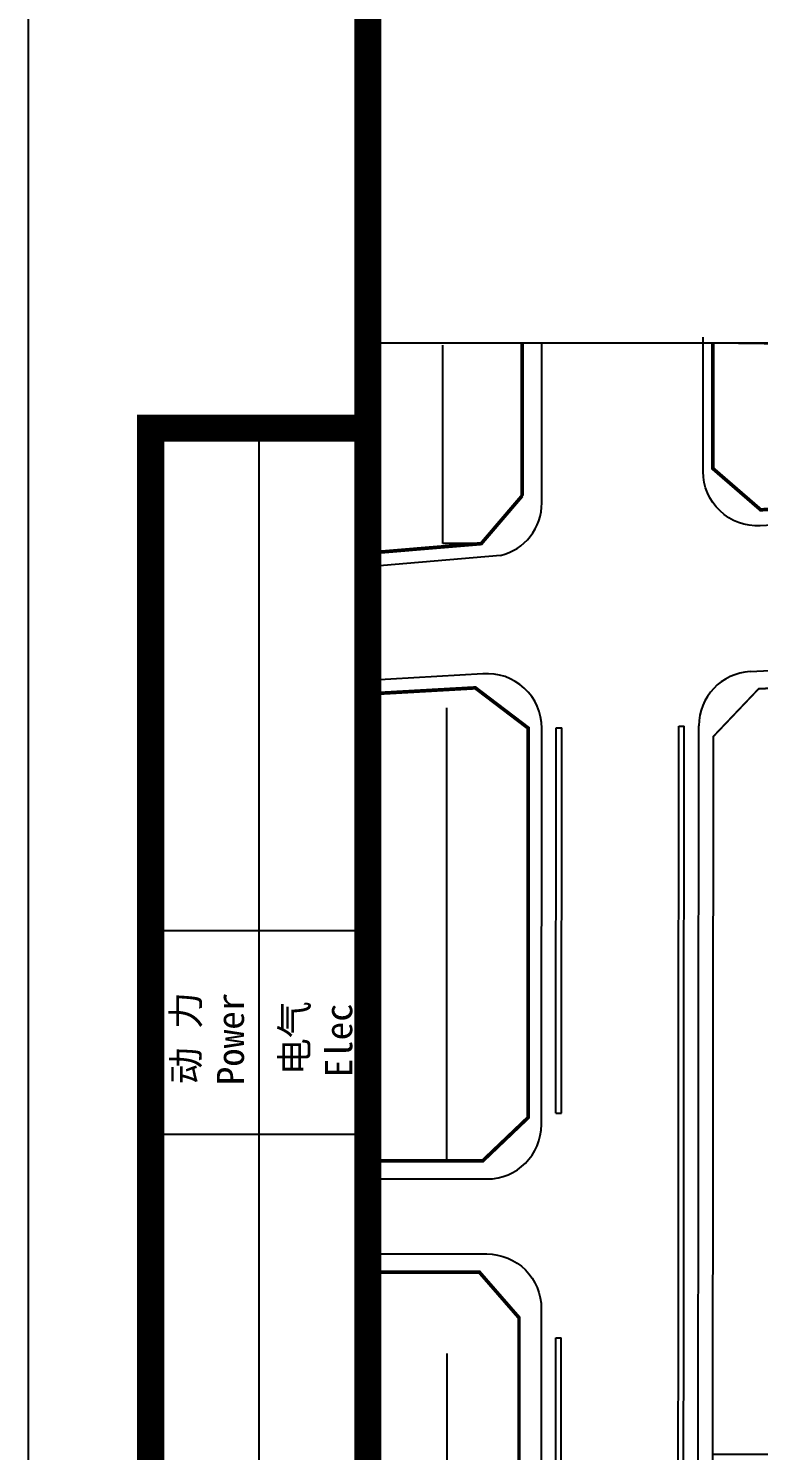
# Model space of a CAD drawing. Extents: x 164940 to 3842273, y 640355 to 1124023.
# Drawn here: x 3622072 to 3626102, y 1086024 to 1093869 of the extents above; entities that cross this region are included whole.
import ezdxf
from ezdxf.enums import TextEntityAlignment as Align

# ---------------------------------------------------------------- set-up
doc = ezdxf.new("R2010")
doc.units = 0
doc.header["$LTSCALE"] = 1000
doc.header["$MEASUREMENT"] = 0
doc.linetypes.add('238400', pattern=[0.8, 0.5, -0.3])
doc.linetypes.add('ACAD_ISO04W100', pattern=[30.5, 24, -3, 0.5, -3])
doc.layers.add('-家具', color=33, linetype='Continuous', lineweight=9)
for name, color, linetype in [('l-123', 7, 'Continuous'), ('ROAD', 4, 'Continuous'), ('TK', 6, 'Continuous'), ('红线', 1, 'Continuous'), ('道牙', 3, 'Continuous')]:
    doc.layers.add(name, color=color, linetype=linetype)
doc.styles.add('图签栏', font='SimSun.ttf')

# ---------------------------------------------------------------- blocks, each defined once
blk = doc.blocks.new('图框')
for p, q in [((-142208.4793015235, -504711.2319678301), (-142208.4793015235, -445311.2319678301)), ((-141308.4793015235, -487311.2319678301), (-139708.4793015235, -487311.2319678301)), ((-141308.4793015235, -487311.2319678301), (-139708.4793015235, -487311.2319678301)), ((-140508.4793015235, -502911.2319678301), (-140508.4793015235, -487311.2319678301)), ((-141308.4793015235, -491011.2319678301), (-139708.4793015235, -491011.2319678301)), ((-141308.4793015235, -492511.2319678301), (-139708.4793015235, -492511.2319678301))]:
    blk.add_line(p, q)
at = {"const_width": 200}
blk.add_lwpolyline([(-59108.4793015235, -446311.2319678301), (-139708.4793015235, -446311.2319678301), (-139708.4793015235, -503711.2319678301), (-59108.4793015235, -503711.2319678301)], close=True, dxfattribs=at)
blk.add_lwpolyline([(-139708.4793015235, -503711.2319678301), (-141308.4793015235, -503711.2319678301), (-141308.4793015235, -487311.2319678301), (-139708.4793015235, -487311.2319678301)], dxfattribs=at)
at = {"style": '图签栏'}
for s, p in [('动 力', (-141052.2806541351, -491804.1393945226)), ('电气', (-140252.2806541351, -491804.1393945226))]:
    blk.add_text(s, height=200, rotation=90, dxfattribs=at).set_placement(p, align=Align.MIDDLE)
for s, p in [('Power', (-140620.317998796, -492150.2442293568)), ('Elec', (-139823.1333075169, -492092.1448296984))]:
    blk.add_text(s, height=200, rotation=90, dxfattribs=at).set_placement(p)

msp = doc.modelspace()

# ---------------------------------------------------------------- linework, layer by layer
at = {"layer": '-家具'}
msp.add_lwpolyline([(3623945.101466735, 1122377.674542716), (3678330.357121809, 1122377.674542716), (3678330.357121809, 1079378.863604319), (3623945.101466735, 1079378.863604319)], close=True, dxfattribs=at)
at = {"color": 8, "linetype": '238400', "ltscale": 5, "flags": 128}
for points in [[(3624797.00230899, 1092135.633431011), (3624797.00230899, 1091291.220724609), (3624571.325648927, 1091027.127393604), (3624358.447542886, 1091027.127393604), (3624358.447542886, 1092137.225722697), (3624797.00230899, 1092135.633431011)], [(3626274.232738993, 1091228.130889059), (3626274.232738993, 1092127.168002211), (3625849.065088012, 1092132.956690349), (3625849.065088012, 1091442.134494995), (3626113.308862529, 1091213.628106181), (3626274.232738993, 1091228.130889059)], [(3624382.287724555, 1087621.868510254), (3624382.287724555, 1090222.467668232), (3624538.724456278, 1090231.319221173), (3624830.44785869, 1090009.533671968), (3624830.44785869, 1087862.793721602), (3624579.56481314, 1087621.868510254), (3624382.287724555, 1087621.868510254)], [(3624382.287724565, 1083967.946749263), (3624549.752043725, 1083967.946749263), (3624779.717877691, 1084220.210442216), (3624779.717877691, 1086756.547066019), (3624564.442510379, 1087003.760079787), (3624382.287724555, 1087003.760079787), (3624382.287724565, 1083967.946749263)]]:
    msp.add_lwpolyline(points, dxfattribs=at)
at = {"color": 8, "linetype": 'Continuous', "const_width": 20, "flags": 128}
for points in [[(3624797.00230899, 1092135.633431011), (3624797.00230899, 1091291.220724609)], [(3629296.341831337, 1092134.941592076), (3629296.341831337, 1091605.858349734), (3629068.552089396, 1091391.517509659), (3626113.308862529, 1091213.628106181), (3625849.065088012, 1091442.134494995), (3625849.065088012, 1092132.956690349)], [(3624797.00230899, 1091291.220724609), (3624571.325648927, 1091027.127393604), (3623945.101466735, 1090974.784572729)], [(3623942.707815894, 1087621.868510254), (3624579.56481314, 1087621.868510254), (3624830.44785869, 1087860.985271957), (3624830.44785869, 1090009.533671968), (3624538.724456278, 1090231.319221173), (3623948.151314824, 1090197.903223735)], [(3623916.084989185, 1083967.946749263), (3624553.067925598, 1083967.946749263), (3624779.717877691, 1084220.210442216), (3624779.717877691, 1086756.547066019), (3624560.776716514, 1087007.969720484), (3623923.760480533, 1087007.969720484)]]:
    msp.add_lwpolyline(points, dxfattribs=at)
at = {"layer": 'l-123', "ltscale": 6}
msp.add_lwpolyline([(3623945.101466735, 1092135.633431011), (3633028.489844256, 1092135.633431011), (3633028.489844256, 1079378.863604319), (3623945.101466735, 1079378.863604319)], close=True, dxfattribs=at)
at = {"layer": 'ROAD', "color": 8}
msp.add_line((3625768.24429644, 1085579.020565253), (3625771.624978415, 1090021.762075674), dxfattribs=at)
at = {"layer": 'ROAD', "color": 8, "ltscale": 6}
for points in [[(3625795.500575329, 1091472.662574918), (3625795.500575329, 1092166.161510934)], [(3624580.216335409, 1090308.430618894), (3623945.101466735, 1090272.494347253)], [(3623945.101466735, 1087621.868510254), (3624579.56481314, 1087621.868510254)], [(3623945.101466735, 1087007.969720484), (3624560.776716514, 1087007.969720484)]]:
    msp.add_lwpolyline(points, dxfattribs=at)
at = {"layer": 'ROAD', "color": 8}
msp.add_lwpolyline([(3626055.883052225, 1090321.102780149), (3627957.976181076, 1090416.920479321, -0.4290335848707968), (3628084.013510399, 1090297.072447826), (3628084.013510399, 1089474.573581935, -0.414213562373095), (3627964.013510399, 1089354.573581935), (3627564.01380385, 1089354.573581935)], format="xyb", dxfattribs=at)
msp.add_lwpolyline([(3626251.796072728, 1090233.135455259), (3626101.427717215, 1090225.308642191), (3625851.577310913, 1089962.350631923), (3625848.269566993, 1086003.087430083), (3626248.266740038, 1086003.087430083), (3626251.796072728, 1090233.135455259)], close=True, dxfattribs=at)
msp.add_arc((3626071.624877553, 1090021.51607328), 299.9999999999775, 93.00783741242941, 179.9530424441994, dxfattribs=at)
at = {"layer": '红线', "color": 8, "linetype": 'ACAD_ISO04W100', "const_width": 10}
msp.add_lwpolyline([(3631996.458318147, 1087165.430173472), (3631996.465973674, 1090295.988684025), (3631746.467277805, 1090546.808824864), (3630446.667729306, 1090551.06773951), (3629667.10133271, 1090510.586261236), (3628873.357735683, 1090369.236356866), (3626251.799587903, 1090233.135638227), (3626101.427717215, 1090225.308642191), (3625851.577310913, 1089962.350631923), (3625849.364849634, 1087314.379733157), (3625849.23731053, 1087163.790173203), (3625846.462657132, 1083835.896286414), (3625844.616232959, 1081485.964490873), (3626094.419562115, 1081235.814163469), (3626244.417375305, 1081235.729201537), (3628844.345424126, 1081234.160205935), (3629644.277932595, 1081133.689184793), (3631746.458277141, 1081132.429184587), (3631996.465973674, 1081382.265607853), (3631996.458318147, 1083971.689649996)], close=True, dxfattribs=at)
at = {"layer": '道牙', "color": 8}
for p, q in [((3624985.205606573, 1090010.499783371), (3625015.206008011, 1090010.977032174)), ((3625661.623506487, 1090020.012163379), (3625691.623907925, 1090020.489412182)), ((3624983.46331353, 1087885.773494215), (3625013.463303444, 1087885.748893981)), ((3624982.446503497, 1086645.773702905), (3625012.446493411, 1086645.749102671))]:
    msp.add_line(p, q, dxfattribs=at)
at = {"layer": '道牙', "color": 8, "ltscale": 100}
for points in [[(3624676.957895036, 1090961.114189186, 0.345568470865951), (3624905.574813603, 1091252.599158873), (3624905.276718956, 1092135.633431011)], [(3629379.782682263, 1091594.433355377, -0.4110722332291699), (3629095.786051617, 1091282.322351512), (3626111.258478423, 1091125.499933705, -0.4295745012178965), (3625795.516670194, 1091424.985366602), (3625795.500575329, 1091472.662574918)], [(3623945.101466735, 1087521.868510254), (3624603.410783156, 1087521.868510254, 0.4139734079657835), (3624903.410682294, 1087821.622507878), (3624905.204536083, 1090009.227119879)], [(3623945.101466735, 1087107.969720484), (3624602.579377589, 1087107.969720484, -0.4144537575691059), (3624902.579276727, 1086807.723718107), (3624900.463660841, 1084227.729979445, -0.3403332670620515), (3624676.957895036, 1083937.89211885, 0.3403332670620515)]]:
    msp.add_lwpolyline(points, format="xyb", dxfattribs=at)
for points in [[(3624676.957895036, 1090961.114189186), (3623945.101466735, 1090899.942118534)], [(3624983.46331353, 1087885.773494215), (3624985.205606573, 1090010.499783371)], [(3625013.463303444, 1087885.748893981), (3625015.206008011, 1090010.977032174)], [(3625659.871611304, 1087883.576063093), (3625661.623506487, 1090020.012163379)], [(3625689.871601217, 1087883.55146286), (3625691.623907925, 1090020.489412182)], [(3625657.271815768, 1084713.125532017), (3625659.871611304, 1087883.576063093)], [(3625687.271805682, 1084713.100931783), (3625689.871601217, 1087883.55146286)], [(3624980.463632938, 1084227.663150531), (3624982.446503497, 1086645.773702905)], [(3625010.46362247, 1084227.638089684), (3625012.446493411, 1086645.749102671)]]:
    msp.add_lwpolyline(points, dxfattribs=at)
msp.add_arc((3624605.204636945, 1090009.473122255), 300.0000000000001, 359.9530424441994, 94.7779417304355, dxfattribs=at)

# ---------------------------------------------------------------- block references
at = {"layer": 'TK', "xscale": 0.7491082046180964, "yscale": 0.749108204501681, "zscale": 0.7491082045191116}
msp.add_blockref('图框', (3728601.869566224, 1456713.08017107), dxfattribs=at)

doc.saveas('drawing.dxf')
